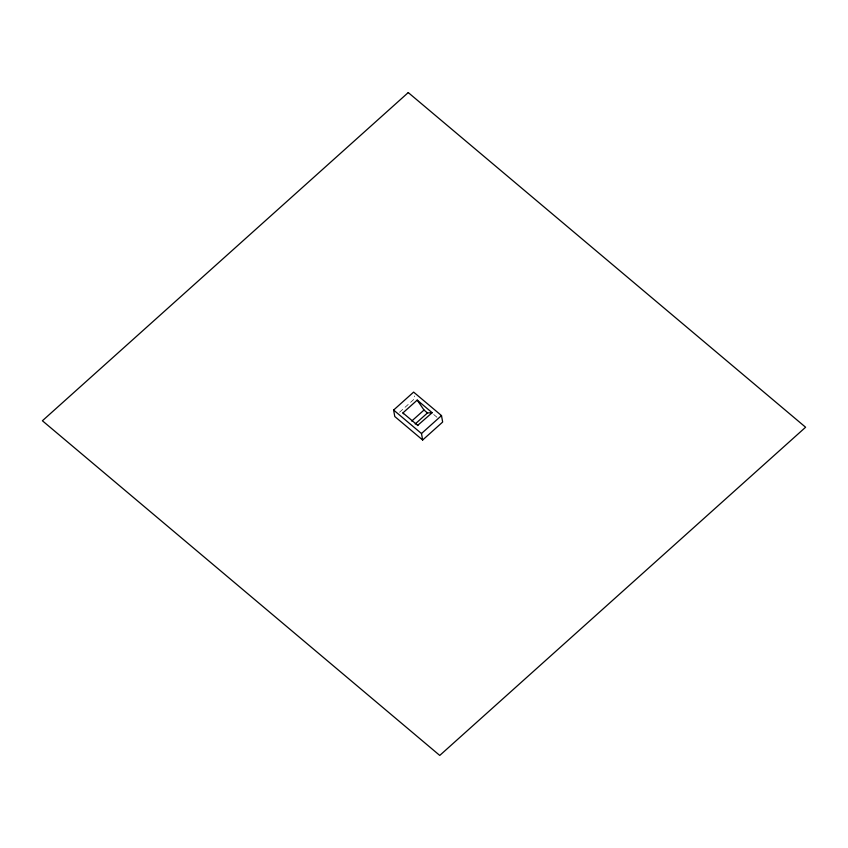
<?xml version="1.0" encoding="UTF-8"?>
<svg xmlns="http://www.w3.org/2000/svg" width="848" height="848" viewBox="0 0 848 848"><rect width="100%" height="100%" fill="white"/><g stroke="black" fill="none" stroke-linecap="round" stroke-linejoin="round"><path stroke-width="0.64" stroke-dasharray="4.24 3.18" d="M399.535 412.245L414.778 398.571L414.312 395.984M433.699 414.502L438.681 418.7"/><path stroke-width="1.27" d="M393.61 410.05L413.623 392.105L441.501 415.584L442.656 422.05L422.654 440.006L394.776 416.516L393.61 410.05L421.488 433.529L422.654 440.006M403.5 413.75L402.927 412.912L417.205 400.108L432.151 412.7L417.502 425.526M411.725 421.053L424.011 410.04L427.477 412.955L432.151 412.7M415.202 423.979L427.477 412.955M421.488 433.529L441.501 415.584M402.927 412.912L417.873 425.505M417.205 400.108L424.011 410.04M408.248 92.57L42.4 420.767L439.752 755.43L805.6 427.233L408.248 92.57"/></g></svg>
